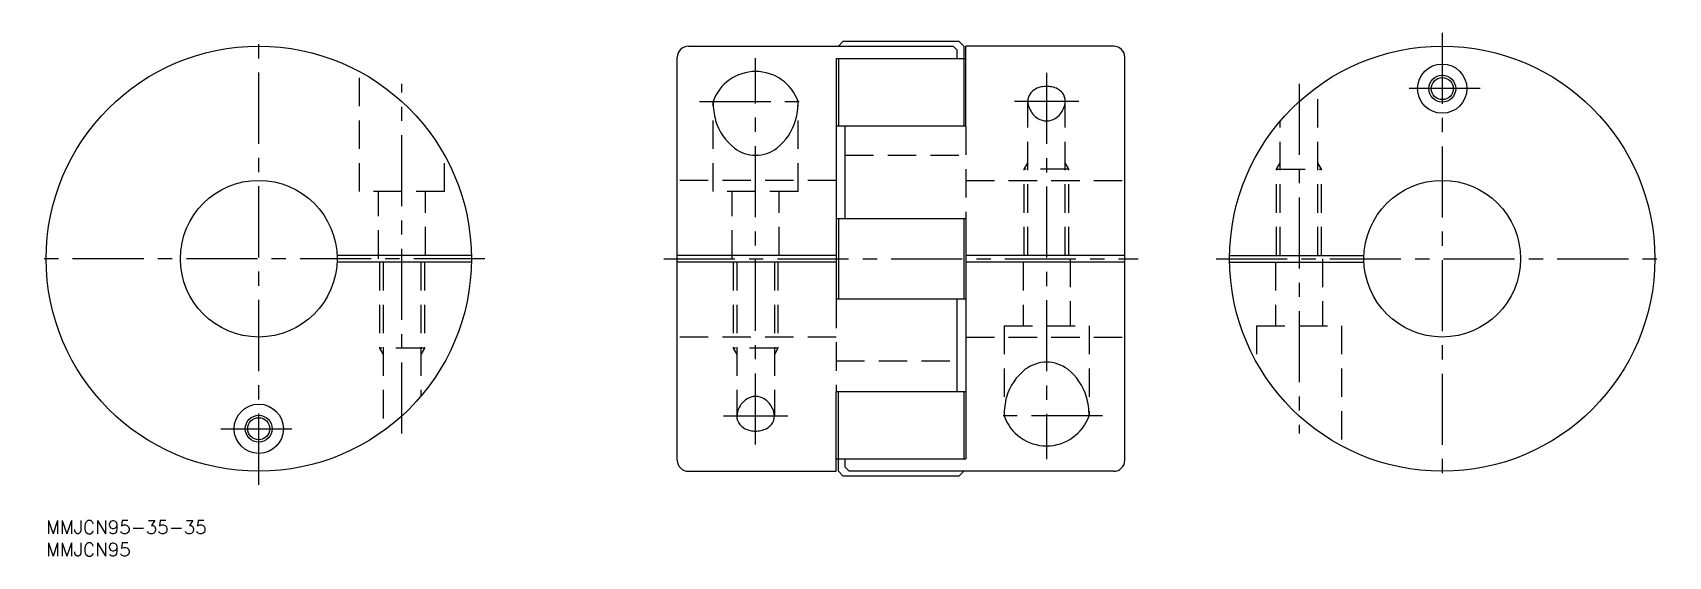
# Model space of a CAD drawing. Extents: x -3 to 362, y -8 to 109.
import ezdxf

# ---------------------------------------------------------------- set-up
doc = ezdxf.new("R2010")
doc.units = 0
doc.header["$LTSCALE"] = 0.5
doc.linetypes.add('CENTER', pattern=[50.8, 31.75, -6.35, 6.35, -6.35])
doc.linetypes.add('DASHED', pattern=[19.05, 12.7, -6.35])
doc.layers.get('0').update_dxf_attribs({"linetype": 'CONTINUOUS'})
for name, color, linetype in [('CENTER', 1, 'CENTER'), ('MSM_CENTER', 1, 'CENTER'), ('MSM_CONTINUOUS', 7, 'CONTINUOUS'), ('MSM_DASHED', 4, 'DASHED'), ('MSM_NARROW', 5, 'CONTINUOUS'), ('MSM_PART_NUMBER', 7, 'CONTINUOUS')]:
    doc.layers.add(name, color=color, linetype=linetype)
doc.styles.get("Standard").update_dxf_attribs({"font": 'txt.shx', "height": 3, "bigfont": 'bigfont.shx'})

# ---------------------------------------------------------------- blocks, each defined once
blk = doc.blocks.new('*U2')
at = {"layer": 'MSM_PART_NUMBER'}
blk.add_text('MMJCN95-35-35', height=3, dxfattribs=at).set_placement((0, -3))
blk = doc.blocks.new('*U3')
at = {"layer": 'MSM_PART_NUMBER'}
blk.add_text('MMJCN95', height=3, dxfattribs=at).set_placement((0, -8))

msp = doc.modelspace()

# ---------------------------------------------------------------- linework, layer by layer
for p, q in [((143.5, 106), (202.6, 106)), ((178, 107), (177, 106)), ((204, 107), (178, 107)), ((203.5, 105.1), (202.6, 106)), ((204, 107), (205, 106)), ((205, 106), (205, 88.2)), ((238.5, 106), (205.5, 106)), ((205.5, 88.05), (205.5, 106)), ((141, 13.5), (141, 103.5)), ((176.5, 103.2), (176.5, 49.35)), ((176.5, 103.2), (205.5, 103.2)), ((177, 103.2), (177, 88.2)), ((203.5, 103.2), (203.5, 105.1)), ((241, 13.5), (241, 103.5)), ((176.5, 88.2), (205.5, 88.2)), ((178.5, 67.5), (178.5, 88.2)), ((176.5, 67.5), (205.5, 67.5)), ((177, 67.5), (177, 49.35)), ((205, 67.35), (205, 49.5)), ((205.5, 67.35), (205.5, 13.8)), ((94.99, 59.25), (64.98, 59.25)), ((176.5, 59.25), (141, 59.25)), ((241, 59.25), (205.5, 59.25)), ((264.41, 59.25), (294.42, 59.25)), ((94.99, 57.75), (64.98, 57.75)), ((176.5, 57.75), (141, 57.75)), ((241, 57.75), (205.5, 57.75)), ((264.41, 57.75), (294.42, 57.75)), ((176.5, 49.5), (205.5, 49.5)), ((203.5, 28.8), (203.5, 49.5)), ((176.5, 28.8), (205.5, 28.8)), ((176.5, 11), (176.5, 28.65)), ((177, 11), (177, 28.8)), ((205, 28.8), (205, 13.8)), ((143.5, 11), (176.5, 11)), ((176.5, 13.8), (205.5, 13.8)), ((178, 10), (177, 11)), ((178.5, 11.9), (178.5, 13.8)), ((178.5, 11.9), (179.4, 11)), ((238.5, 11), (179.4, 11)), ((204, 10), (205, 11)), ((178, 10), (204, 10))]:
    msp.add_line(p, q)
for centre in [(47.5, 58.5), (311.9, 58.5)]:
    msp.add_circle(centre, 47.5)
for centre, radius, start, end in [((143.5, 103.5), 2.5, 90, 180), ((238.5, 103.5), 2.5, 0, 90), ((158.5, 90.26), 10.07, 19.3742, 160.6258), ((223.5, 26.74), 10.07, 199.3742, 340.6258), ((143.5, 13.5), 2.5, 180, 270), ((238.5, 13.5), 2.5, 270, 0)]:
    msp.add_arc(centre, radius, start, end)
at = {"layer": 'CENTER'}
for p, q in [((79.5, 19.43), (79.5, 97.57)), ((279.9, 97.57), (279.9, 19.43))]:
    msp.add_line(p, q, dxfattribs=at)
at = {"layer": 'MSM_CENTER'}
for p, q in [((47.5, 8), (47.5, 109)), ((311.9, 109), (311.9, 8)), ((158.5, 16.99), (158.5, 103.33)), ((223.5, 100.01), (223.5, 13.67)), ((320.4, 96.5), (303.4, 96.5)), ((146, 93.6), (171, 93.6)), ((230.69, 93.6), (216.31, 93.6)), ((98, 58.5), (-3, 58.5)), ((138, 58.5), (244, 58.5)), ((261.4, 58.5), (362.4, 58.5)), ((151.31, 23.4), (165.69, 23.4)), ((236, 23.4), (211, 23.4)), ((39, 20.5), (56, 20.5))]:
    msp.add_line(p, q, dxfattribs=at)
at = {"layer": 'MSM_CONTINUOUS'}
for centre, radius in [((311.9, 96.5), 5.5), ((311.9, 96.5), 2.46), ((47.5, 58.5), 17.5), ((311.9, 58.5), 17.5), ((47.5, 20.5), 5.5), ((47.5, 20.5), 2.46)]:
    msp.add_circle(centre, radius, dxfattribs=at)
for centre, radius, start, end in [((222.21, 93.71), 2.9, 141.0941, 182.1835), ((222.99, 92.96), 3.98, 99.9543, 139.7168), ((223.49, 91.14), 5.87, 89.925, 101.7098), ((223.51, 91.14), 5.87, 78.2902, 90.075), ((224.01, 92.96), 3.98, 40.2832, 80.0457), ((224.79, 93.71), 2.9, 357.8165, 38.9059), ((165.7, 93.71), 16.7, 180.3795, 194.9335), ((151.3, 93.71), 16.7, 345.0665, 359.6205), ((223.36, 93.78), 4.05, 182.4468, 204.8914), ((224.2, 93.98), 4.9, 202.9046, 237.7407), ((222.8, 93.98), 4.9, 302.2593, 337.0954), ((223.64, 93.78), 4.05, 335.1086, 357.5532), ((161.44, 92.92), 12.38, 196.4779, 231.6187), ((155.56, 92.92), 12.38, 308.3813, 343.5221), ((223.58, 93.08), 3.81, 238.3419, 268.7377), ((223.42, 93.08), 3.81, 271.2623, 301.6581), ((158.58, 89.66), 8.05, 233.1648, 269.4517), ((158.42, 89.66), 8.05, 270.5483, 306.8352), ((226.44, 24.08), 12.38, 128.3813, 163.5221), ((223.58, 27.34), 8.05, 90.5483, 126.8352), ((223.42, 27.34), 8.05, 53.1648, 89.4517), ((220.56, 24.08), 12.38, 16.4779, 51.6187), ((159.2, 23.02), 4.9, 122.2593, 157.0954), ((158.58, 23.92), 3.81, 91.2623, 121.6581), ((158.42, 23.92), 3.81, 58.3419, 88.7377), ((157.8, 23.02), 4.9, 22.9046, 57.7407), ((230.7, 23.29), 16.7, 165.0665, 179.6205), ((216.3, 23.29), 16.7, 0.3795, 14.9335), ((158.36, 23.22), 4.05, 155.1086, 177.5532), ((157.21, 23.29), 2.9, 177.8165, 218.9059), ((159.79, 23.29), 2.9, 321.0941, 2.1835), ((158.64, 23.22), 4.05, 2.4468, 24.8914), ((157.99, 24.04), 3.98, 220.2832, 260.0457), ((158.49, 25.86), 5.87, 258.2902, 270.075), ((158.51, 25.86), 5.87, 269.925, 281.7098), ((159.01, 24.04), 3.98, 279.9543, 319.7168)]:
    msp.add_arc(centre, radius, start, end, dxfattribs=at)
at = {"layer": 'MSM_DASHED'}
for p, q in [((70, 73.5), (70, 100.33)), ((284.09, 59.25), (284.09, 97.01)), ((149, 73.5), (149, 93.6)), ((168, 73.5), (168, 93.6)), ((219.31, 59.25), (219.31, 93.6)), ((227.69, 59.25), (227.69, 93.6)), ((205.5, 88.05), (205.5, 67.35)), ((275.71, 59.25), (275.71, 89.27)), ((89, 73.5), (89, 81.61)), ((178.5, 81.65), (205.5, 81.65)), ((218.5, 78.5), (219.31, 79.91)), ((228.5, 78.5), (218.5, 78.5)), ((218.5, 59.25), (218.5, 78.5)), ((228.5, 78.5), (227.69, 79.91)), ((228.5, 59.25), (228.5, 78.5)), ((274.9, 78.5), (275.71, 79.91)), ((274.9, 78.5), (284.9, 78.5)), ((274.9, 59.25), (274.9, 78.5)), ((284.9, 78.5), (284.09, 79.91)), ((284.9, 59.25), (284.9, 78.5)), ((89, 73.5), (70, 73.5)), ((74.25, 58.5), (74.25, 73.5)), ((84.75, 59.25), (84.75, 73.5)), ((176.5, 76), (141, 76)), ((168, 73.5), (149, 73.5)), ((153.25, 58.5), (153.25, 73.5)), ((163.75, 59.25), (163.75, 73.5)), ((205.5, 76), (241, 76)), ((228.75, 58.5), (228.75, 43.5)), ((285.15, 58.5), (285.15, 43.5)), ((74.5, 57.75), (74.5, 38.5)), ((75.31, 57.75), (75.31, 19.99)), ((83.69, 57.75), (83.69, 27.73)), ((84.5, 57.75), (84.5, 38.5)), ((153.5, 57.75), (153.5, 38.5)), ((154.31, 57.75), (154.31, 23.4)), ((162.69, 57.75), (162.69, 23.4)), ((163.5, 57.75), (163.5, 38.5)), ((218.25, 57.75), (218.25, 43.5)), ((274.65, 57.75), (274.65, 43.5)), ((176.5, 49.35), (176.5, 28.65)), ((176.5, 41), (141, 41)), ((205.5, 41), (241, 41)), ((214, 43.5), (233, 43.5)), ((214, 43.5), (214, 23.4)), ((233, 43.5), (233, 23.4)), ((270.4, 43.5), (289.4, 43.5)), ((270.4, 43.5), (270.4, 35.39)), ((289.4, 43.5), (289.4, 16.67)), ((84.5, 38.5), (74.5, 38.5)), ((74.5, 38.5), (75.31, 37.09)), ((84.5, 38.5), (83.69, 37.09)), ((163.5, 38.5), (153.5, 38.5)), ((153.5, 38.5), (154.31, 37.09)), ((163.5, 38.5), (162.69, 37.09)), ((176.5, 35.65), (203.5, 35.65))]:
    msp.add_line(p, q, dxfattribs=at)
at = {"layer": 'MSM_NARROW'}
for centre in [(311.9, 96.5), (47.5, 20.5)]:
    msp.add_circle(centre, 3, dxfattribs=at)

# ---------------------------------------------------------------- block references
at = {"layer": 'MSM_CONTINUOUS'}
for name in ['*U2', '*U3']:
    msp.add_blockref(name, (0, 0), dxfattribs=at)

doc.saveas('drawing.dxf')
